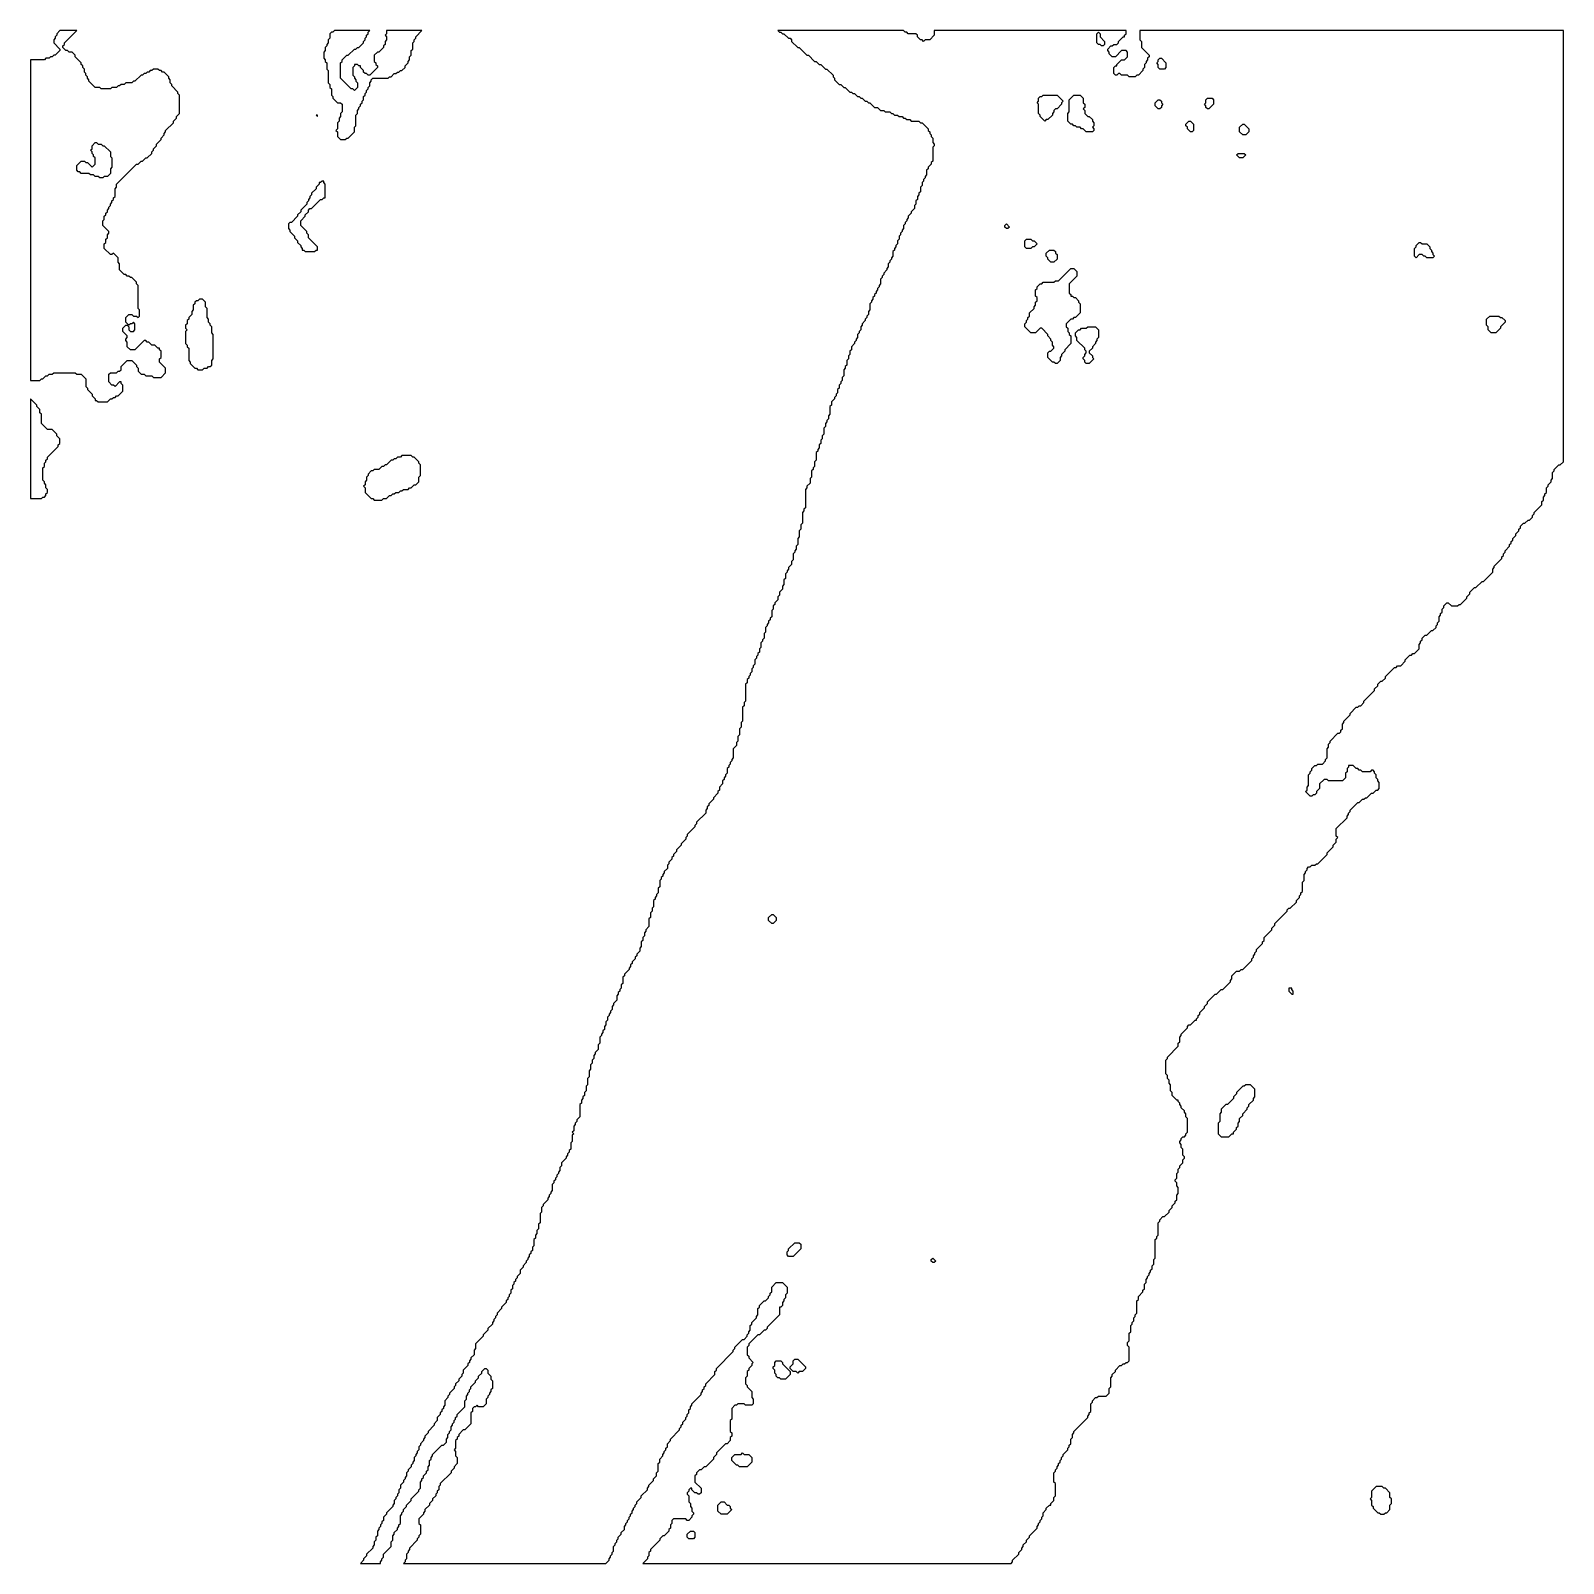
# Model space of a CAD drawing. Header units: millimetres. Extents: x 0 to 500, y 0 to 500.
import ezdxf

# ---------------------------------------------------------------- set-up
doc = ezdxf.new("R2010")
doc.units = ezdxf.units.MM

msp = doc.modelspace()

# ---------------------------------------------------------------- linework, layer by layer
for points in [[(9.5, 500), (8.5, 499), (8.5, 498.5), (8, 498), (8, 497.5), (7.5, 497), (7.5, 496), (9.5, 494), (9.5, 493.5), (8, 492), (7.5, 492), (7, 491.5), (6.5, 491.5), (6, 491), (5, 491), (4.5, 490.5), (0, 490.5), (0, 386), (3, 386), (3.5, 386.5), (4, 386.5), (5, 387.5), (5.5, 387.5), (6, 388), (7, 388), (7.5, 388.5), (14.5, 388.5), (15, 388), (16.5, 388), (18, 386.5), (18, 384), (18.5, 383.5), (18.5, 383), (20, 381.5), (20, 381), (21, 380), (21, 379.5), (21.5, 379.5), (22, 379), (25, 379), (26, 380), (26.5, 380), (27, 380.5), (27.5, 380.5), (28, 381), (28.5, 381), (30, 382.5), (30, 384.5), (29.5, 385), (29.5, 385.5), (29, 385.5), (27.5, 384), (27, 384.5), (26.5, 384.5), (25.5, 385.5), (25.5, 388), (26, 388.5), (28, 388.5), (28.5, 389), (29, 389), (29.5, 389.5), (29.5, 390.5), (31.5, 392.5), (33, 392.5), (34.5, 391), (34.5, 390.5), (35, 390), (35, 389), (36, 388), (37, 388), (37.5, 387.5), (39.5, 387.5), (40, 387), (42.5, 387), (44, 388.5), (44, 390), (42, 392), (42, 393), (42.5, 393.5), (42.5, 395.5), (42, 396), (42, 396.5), (41.5, 396.5), (40.5, 397.5), (39.5, 397.5), (38.5, 398.5), (38, 398.5), (37.5, 399), (37, 399), (34, 396), (32.5, 396), (31.5, 397), (31.5, 398.5), (31, 399), (31, 399.5), (31.5, 400), (31.5, 400.5), (30, 402), (30, 403), (31, 404), (31.5, 404), (32, 403.5), (32, 402.5), (32.5, 402), (33.5, 402), (34, 402.5), (34, 404.5), (33.5, 405), (33, 404.5), (32.5, 404.5), (32, 404), (31, 405), (31, 406.5), (32, 407.5), (33, 407.5), (33.5, 407), (34.5, 407), (35, 406.5), (35.5, 407), (35.5, 409), (35, 409.5), (35, 417), (34.5, 417.5), (34.5, 418), (33, 419.5), (32.5, 419.5), (32, 420), (31.5, 420), (31, 420.5), (30.5, 420.5), (29, 422), (29, 424), (28.5, 424.5), (28.5, 426), (27, 427.5), (26.5, 427), (26, 427), (24, 429), (24, 430.5), (24.5, 431), (24.5, 432), (25, 432.5), (25, 433.5), (25.5, 434), (25.5, 434.5), (23.5, 436.5), (23.5, 438), (24, 438.5), (24, 439.5), (24.5, 440), (24.5, 440.5), (25, 441), (25, 441.5), (25.5, 442), (25.5, 442.5), (26, 443), (26, 443.5), (26.5, 444), (26.5, 444.5), (27, 445), (27, 445.5), (27.5, 446), (27.5, 448.5), (28, 449), (28, 450), (34.5, 456.5), (35, 456.5), (36, 457.5), (36.5, 457.5), (37.5, 458.5), (38, 458.5), (39.5, 460), (39.5, 460.5), (40, 461), (40, 461.5), (41, 462.5), (41, 463), (42.5, 464.5), (42.5, 465), (43.5, 466), (43.5, 466.5), (44, 467), (44, 467.5), (46.5, 470), (46.5, 470.5), (47.5, 471.5), (47.5, 472), (48.5, 473), (48.5, 479), (48, 479.5), (48, 480), (46, 482), (46, 482.5), (45.5, 483), (45.5, 484), (45, 484.5), (45, 485), (43.5, 486.5), (43, 486.5), (42.5, 487), (42, 487), (41.5, 487.5), (40, 487.5), (39.5, 487), (39, 487), (38.5, 486.5), (38, 486.5), (37.5, 486), (37, 486), (36.5, 485.5), (36, 485.5), (34, 483.5), (33.5, 483.5), (33, 483), (31, 483), (30.5, 482.5), (29.5, 482.5), (29, 482), (28.5, 482), (28, 481.5), (26.5, 481.5), (26, 481), (23, 481), (22.5, 481.5), (21, 481.5), (19, 483.5), (19, 484), (18.5, 484.5), (18.5, 485), (18, 485.5), (18, 486), (17.5, 486.5), (17.5, 487.5), (17, 488), (17, 488.5), (16.5, 489), (16.5, 489.5), (14.5, 491.5), (14.5, 492), (13.5, 493), (12.5, 493), (12, 493.5), (11.5, 493.5), (10.5, 494.5), (10.5, 495), (11, 495.5), (11, 496), (15, 500)], [(99, 500), (98.5, 499.5), (98, 499.5), (97.5, 499), (97.5, 497.5), (97, 497), (97, 496), (96.5, 495.5), (96.5, 495), (96, 494.5), (96, 493.5), (95.5, 493), (95.5, 491), (96, 490.5), (96, 490), (96.5, 489.5), (96.5, 487.5), (97, 487), (97, 483), (97.5, 482.5), (97.5, 481.5), (98, 481), (98, 479), (98.5, 478.5), (98.5, 478), (100, 476.5), (101, 476.5), (101.5, 476), (101.5, 473.5), (101, 473), (101, 472), (100.5, 471.5), (100.5, 470.5), (100, 470), (100, 468), (99.5, 467.5), (100, 467), (100, 465.5), (101, 464.5), (102.5, 464.5), (103, 465), (103.5, 465), (105.5, 467), (105.5, 468.5), (106, 469), (106, 472.5), (106.5, 473), (106.5, 474), (107, 474.5), (107, 475), (107.5, 475.5), (107.5, 476), (108, 476.5), (108, 477), (108.5, 477.5), (108.5, 478.5), (109, 479), (109, 479.5), (109.5, 480), (109.5, 480.5), (110, 481), (110, 481.5), (110.5, 482), (110.5, 483), (111, 483.5), (111, 484), (111.5, 484.5), (116.5, 484.5), (117, 485), (117.5, 485), (118.5, 486), (119, 486), (119.5, 486.5), (120, 486.5), (120.5, 487), (121, 487), (122, 488), (122, 488.5), (123, 489.5), (123, 490), (123.5, 490.5), (123.5, 491.5), (124, 492), (124, 493.5), (124.5, 494), (124.5, 496), (125, 496.5), (125, 497), (125.5, 497.5), (125.5, 498), (127.5, 500), (116, 500), (116, 499), (115.5, 498.5), (116, 498), (116, 497), (115.5, 496.5), (115.5, 495.5), (115, 495), (115, 494.5), (113.5, 493), (113, 493), (112, 492), (112, 490), (112.5, 489.5), (112.5, 489), (113, 488.5), (113, 488), (110.5, 485.5), (110, 485.5), (109.5, 486), (109, 486), (108.5, 486.5), (108.5, 487), (107.5, 488), (107.5, 488.5), (107, 488.5), (106.5, 489), (105.5, 489), (105.5, 488.5), (105, 488), (105, 485.5), (105.5, 485), (105.5, 484.5), (106, 484), (106, 483.5), (106.5, 483), (106.5, 481.5), (105.5, 480.5), (105, 481), (104.5, 481), (101, 484.5), (101, 489.5), (101.5, 490), (101.5, 490.5), (103, 492), (103.5, 492), (105.5, 494), (106, 494), (106.5, 494.5), (107, 494.5), (108.5, 496), (108.5, 496.5), (109, 497), (109, 497.5), (109.5, 498), (109.5, 498.5), (110, 499), (110, 499.5), (110.5, 500)], [(243.5, 500), (244, 499.5), (244.5, 499.5), (245, 499), (245.5, 499), (247, 497.5), (247.5, 497.5), (248, 497), (248, 496.5), (250, 494.5), (250.5, 494.5), (253, 492), (253.5, 492), (255.5, 490), (256, 490), (257, 489), (257.5, 489), (259, 487.5), (259.5, 487.5), (261.5, 485.5), (261.5, 485), (262, 484.5), (262, 484), (263.5, 482.5), (264, 482.5), (265, 481.5), (265.5, 481.5), (267, 480), (267.5, 480), (268, 479.5), (268.5, 479.5), (269.5, 478.5), (270, 478.5), (270.5, 478), (271, 478), (272, 477), (272.5, 477), (273, 476.5), (273.5, 476.5), (275, 475), (276, 475), (277, 474), (278, 474), (278.5, 473.5), (280, 473.5), (280.5, 473), (281, 473), (281.5, 472.5), (282.5, 472.5), (283, 472), (284, 472), (284.5, 471.5), (285, 471.5), (285.5, 471), (286.5, 471), (287, 470.5), (289.5, 470.5), (290, 470), (290.5, 470), (292.5, 468), (292.5, 467.5), (293, 467), (293, 466.5), (293.5, 466), (293.5, 465.5), (294, 465), (294, 463.5), (294.5, 463), (294.5, 462.5), (294, 462), (294, 457.5), (293.5, 457), (293.5, 456.5), (292.5, 455.5), (292.5, 455), (292, 454.5), (292, 453), (291.5, 452.5), (291.5, 452), (291, 451.5), (291, 451), (290.5, 450.5), (290.5, 449.5), (290, 449), (290, 447.5), (289.5, 447), (289.5, 446.5), (289, 446), (289, 445), (288.5, 444.5), (288.5, 443.5), (288, 443), (288, 442), (287, 441), (287, 440.5), (286, 439.5), (286, 439), (285.5, 438.5), (285.5, 438), (285, 437.5), (285, 437), (284.5, 436.5), (284.5, 435.5), (284, 435), (284, 434.5), (283.5, 434), (283.5, 433.5), (283, 433), (283, 432), (282.5, 431.5), (282.5, 430.5), (282, 430), (282, 429.5), (281.5, 429), (281.5, 428.5), (281, 428), (281, 426.5), (280.5, 426), (280.5, 425.5), (280, 425), (280, 424.5), (279.5, 424), (279.5, 423), (279, 422.5), (279, 422), (278, 421), (278, 420.5), (277.5, 420), (277.5, 419.5), (277, 419), (277, 417.5), (276.5, 417), (276.5, 416.5), (276, 416), (276, 415.5), (275.5, 415), (275.5, 414.5), (275, 414), (275, 413.5), (274.5, 413), (274.5, 412.5), (274, 412), (274, 411.5), (273.5, 411), (273.5, 409), (273, 408.5), (273, 407.5), (272.5, 407), (272.5, 406.5), (272, 406), (272, 405.5), (271, 404.5), (271, 404), (270.5, 403.5), (270.5, 402.5), (270, 402), (270, 401.5), (269.5, 401), (269.5, 400), (269, 399.5), (269, 399), (268.5, 398.5), (268.5, 398), (267.5, 397), (267.5, 396), (267, 395.5), (267, 394.5), (266.5, 394), (266.5, 393), (266, 392.5), (266, 391), (265.5, 390.5), (265.5, 390), (265, 389.5), (265, 387.5), (264.5, 387), (264.5, 386), (264, 385.5), (264, 385), (263.5, 384.5), (263.5, 383.5), (263, 383), (263, 382), (262.5, 381.5), (262.5, 381), (262, 380.5), (262, 380), (261, 379), (261, 378), (260.5, 377.5), (260.5, 375), (260, 374.5), (260, 373.5), (259.5, 373), (259.5, 372.5), (259, 372), (259, 371), (258.5, 370.5), (258.5, 368.5), (258, 368), (258, 367), (257.5, 366.5), (257.5, 365.5), (257, 365), (257, 364), (256.5, 363.5), (256.5, 363), (256, 362.5), (256, 360), (255.5, 359.5), (255.5, 358), (255, 357.5), (255, 357), (254.5, 356.5), (254.5, 354.5), (254, 354), (254, 352.5), (253, 351.5), (253, 351), (252.5, 350.5), (252.5, 344.5), (252, 344), (252, 343.5), (251.5, 343), (251.5, 339.5), (251, 339), (251, 337.5), (250.5, 337), (250.5, 335), (250, 334.5), (250, 332.5), (249.5, 332), (249.5, 331), (249, 330.5), (249, 330), (248.5, 329.5), (248.5, 327.5), (248, 327), (248, 326), (247, 325), (247, 324.5), (246.5, 324), (246.5, 323.5), (246, 323), (246, 321.5), (245.5, 321), (245.5, 319.5), (245, 319), (245, 318), (244, 317), (244, 316), (243.5, 315.5), (243.5, 314.5), (242.5, 313.5), (242.5, 313), (242, 312.5), (242, 311.5), (241.5, 311), (241.5, 309), (241, 308.5), (241, 308), (240.5, 307.5), (240.5, 307), (240, 306.5), (240, 306), (239.5, 305.5), (239.5, 304), (239, 303.5), (239, 302), (238.5, 301.5), (238.5, 301), (238, 300.5), (238, 299), (237.5, 298.5), (237.5, 297.5), (237, 297), (237, 296.5), (236.5, 296), (236.5, 295.5), (236, 295), (236, 293.5), (235.5, 293), (235.5, 292.5), (235, 292), (235, 291), (234.5, 290.5), (234.5, 290), (234, 289.5), (234, 289), (233.5, 288.5), (233.5, 287.5), (233, 287), (233, 281.5), (232.5, 281), (232.5, 280), (232, 279.5), (232, 275), (231.5, 274.5), (231.5, 273), (231, 272.5), (231, 270.5), (230.5, 270), (230.5, 268.5), (230, 268), (230, 267), (229, 266), (229, 263), (228.5, 262.5), (228.5, 262), (228, 261.5), (228, 261), (227.5, 260.5), (227.5, 260), (227, 259.5), (227, 258), (226.5, 257.5), (226.5, 257), (226, 256.5), (226, 256), (225.5, 255.5), (225.5, 254.5), (224.5, 253.5), (224.5, 252.5), (224, 252), (224, 251.5), (222.5, 250), (222.5, 249.5), (221, 248), (221, 247.5), (220.5, 247), (220.5, 246.5), (220, 246), (220, 245), (217, 242), (217, 241.5), (216.5, 241), (216.5, 240.5), (214, 238), (214, 237.5), (213.5, 237), (213.5, 236.5), (212, 235), (212, 234.5), (210.5, 233), (210.5, 232.5), (209.5, 231.5), (209.5, 231), (209, 230.5), (209, 230), (208, 229), (208, 228.5), (207.5, 228), (207.5, 227), (206.5, 226), (206.5, 225.5), (206, 225), (206, 224.5), (205.5, 224), (205.5, 223.5), (205, 223), (205, 221), (204.5, 220.5), (204.5, 219), (204, 218.5), (204, 218), (203.5, 217.5), (203.5, 217), (203, 216.5), (203, 214.5), (202.5, 214), (202.5, 213), (202, 212.5), (202, 211), (201.5, 210.5), (201.5, 208), (200.5, 207), (200.5, 206.5), (200, 206), (200, 205), (199.5, 204.5), (199.5, 203.5), (199, 203), (199, 201.5), (198.5, 201), (198.5, 200), (197.5, 199), (197.5, 198.5), (197, 198), (197, 197.5), (196, 196.5), (196, 196), (195.5, 195.5), (195.5, 195), (195, 194.5), (195, 194), (193.5, 192.5), (193.5, 192), (193, 191.5), (193, 189.5), (192.5, 189), (192.5, 188), (192, 187.5), (192, 187), (191.5, 186.5), (191.5, 186), (191, 185.5), (191, 184), (190, 183), (190, 182.5), (189.5, 182), (189.5, 181), (189, 180.5), (189, 180), (188.5, 179.5), (188.5, 179), (188, 178.5), (188, 177.5), (187.5, 177), (187.5, 176), (187, 175.5), (187, 174.5), (186.5, 174), (186.5, 173.5), (186, 173), (186, 172.5), (185.5, 172), (185.5, 170), (185, 169.5), (185, 168), (184, 167), (184, 166.5), (183.5, 166), (183.5, 165), (183, 164.5), (183, 163.5), (182.5, 163), (182.5, 161.5), (182, 161), (182, 159), (181.5, 158.5), (181.5, 156.5), (181, 156), (181, 154.5), (180.5, 154), (180.5, 153), (180, 152.5), (180, 152), (179.5, 151.5), (179.5, 150.5), (179, 150), (179, 146), (178, 145), (178, 144.5), (177.5, 144), (177.5, 143.5), (177, 143), (177, 141.5), (176.5, 141), (177, 140.5), (176.5, 140), (176.5, 138), (176, 137.5), (176, 135.5), (175.5, 135), (175.5, 134.5), (175, 134), (175, 133.5), (174.5, 133), (174.5, 132.5), (173, 131), (173, 130), (172.5, 129.5), (172.5, 128.5), (172, 128), (172, 127.5), (171.5, 127), (171.5, 126.5), (171, 126), (171, 125.5), (170.5, 125), (170.5, 124.5), (170, 124), (170, 122), (169.5, 121.5), (169.5, 121), (169, 120.5), (169, 120), (168.5, 119.5), (168.5, 119), (167, 117.5), (167, 117), (166.5, 116.5), (166.5, 115), (166, 114.5), (166, 111.5), (165.5, 111), (165.5, 109.5), (165, 109), (165, 108), (164.5, 107.5), (164.5, 106.5), (164, 106), (164, 104), (163.5, 103.5), (163.5, 102.5), (163, 102), (163, 101.5), (162.5, 101), (162.5, 100.5), (162, 100), (162, 99.5), (161.5, 99), (161.5, 98.5), (160.5, 97.5), (160.5, 97), (159.5, 96), (159.5, 95), (158.5, 94), (158.5, 93.5), (158, 93), (158, 92.5), (157.5, 92), (157.5, 91.5), (157, 91), (157, 90), (156.5, 89.5), (156.5, 88.5), (156, 88), (156, 87.5), (155.5, 87), (155.5, 86.5), (155, 86), (155, 85.5), (153.5, 84), (153.5, 83.5), (152, 82), (152, 81.5), (151.5, 81), (151.5, 80.5), (151, 80), (151, 79.5), (150.5, 79), (150.5, 78.5), (149, 77), (149, 76.5), (147.5, 75), (147.5, 74.5), (145, 72), (145, 70.5), (144.5, 70), (144.5, 68.5), (143.5, 67.5), (143.5, 67), (143, 66.5), (143, 66), (142.5, 65.5), (142.5, 65), (141, 63.5), (141, 62.5), (140.5, 62), (140.5, 61.5), (139.5, 60.5), (139.5, 60), (138.5, 59), (138.5, 58.5), (138, 58), (138, 57.5), (136.5, 56), (136.5, 55.5), (136, 55), (136, 54.5), (135, 53.5), (135, 52), (134.5, 51.5), (134.5, 51), (134, 50.5), (134, 50), (133.5, 49.5), (133.5, 49), (132.5, 48), (132.5, 47), (131.5, 46), (131.5, 45.5), (129.5, 43.5), (129.5, 43), (128.5, 42), (128.5, 41.5), (128, 41), (128, 40.5), (127, 39.5), (127, 39), (126.5, 38.5), (126.5, 37.5), (126, 37), (126, 36.5), (125.5, 36), (125.5, 35.5), (125, 35), (125, 34), (124.5, 33.5), (124.5, 33), (124, 32.5), (124, 32), (123, 31), (123, 30.5), (122.5, 30), (122.5, 29), (122, 28.5), (122, 28), (121.5, 27.5), (121.5, 27), (120.5, 26), (120.5, 25), (120, 24.5), (120, 23.5), (119.5, 23), (119.5, 22.5), (119, 22), (119, 21.5), (118.5, 21), (118.5, 20), (118, 19.5), (118, 19), (116, 17), (116, 16.5), (115, 15.5), (115, 14.5), (114.5, 14), (114.5, 13.5), (114, 13), (114, 12.5), (113.5, 12), (113.5, 11.5), (113, 11), (113, 9.5), (112.5, 9), (112.5, 8), (112, 7.5), (112, 6.5), (111.5, 6), (111.5, 5.5), (109.5, 3.5), (109.5, 3), (108.5, 2), (108.5, 1.5), (107.5, 0.5), (114, 0.5), (114, 1), (114.5, 1.5), (114.5, 2), (115, 2.5), (115, 3.5), (117.5, 6), (117.5, 7.5), (118, 8), (118, 9.5), (118.5, 10), (118.5, 10.5), (119.5, 11.5), (119.5, 12), (120, 12.5), (120, 13), (120.5, 13.5), (120.5, 16), (121, 16.5), (121, 17), (121.5, 17.5), (121.5, 18), (122.5, 19), (122.5, 19.5), (124, 21), (124, 21.5), (126.5, 24), (126.5, 24.5), (127, 25), (127, 27), (127.5, 27.5), (127.5, 28), (128, 28.5), (128, 29), (129, 30), (129, 30.5), (129.5, 31), (129.5, 32), (130, 32.5), (130, 34), (130.5, 34.5), (130.5, 35), (131, 35.5), (131, 36), (134, 39), (134.5, 39), (135.5, 40), (135.5, 41), (136, 41.5), (136, 42.5), (136.5, 43), (136.5, 43.5), (137, 44), (137, 45), (137.5, 45.5), (137.5, 46), (138, 46.5), (138, 47), (138.5, 47.5), (138.5, 48), (139, 48.5), (139, 49), (141.5, 51.5), (141.5, 53.5), (142, 54), (142, 55), (142.5, 55.5), (142.5, 56), (143, 56.5), (143, 57), (143.5, 57.5), (143.5, 58), (145, 59.5), (145, 60), (146, 61), (146, 61.5), (147, 62.5), (147, 63), (148, 64), (148.5, 64), (149, 63.5), (149, 62.5), (150, 61.5), (150, 60.5), (150.5, 60), (150.5, 57.5), (150, 57), (150, 56.5), (149.5, 56), (149.5, 55.5), (149, 55), (149, 54.5), (148.5, 54), (148.5, 52.5), (147.5, 51.5), (146, 51.5), (145.5, 52), (145, 51.5), (144.5, 51.5), (144, 51), (144, 50), (143.5, 49.5), (143.5, 46), (141.5, 44), (141, 44), (139.5, 42.5), (139.5, 42), (139, 41.5), (139, 41), (138.5, 40.5), (138.5, 38), (138, 37.5), (138.5, 37), (138.5, 35.5), (139, 35), (139, 33), (138, 32), (138, 31.5), (137, 30.5), (137, 30), (133.5, 26.5), (133.5, 26), (133, 25.5), (133, 24.5), (132.5, 24), (132.5, 23.5), (132, 23), (132, 22.5), (131, 21.5), (131, 21), (130, 20), (130, 19.5), (128.5, 18), (128.5, 17.5), (128, 17), (128, 16.5), (126.5, 15), (126.5, 13.5), (127, 13), (127, 10), (126.5, 9.5), (126.5, 9), (126, 8.5), (126, 8), (123.5, 5.5), (123.5, 5), (123, 4.5), (123, 4), (122.5, 3.5), (122.5, 2), (122, 1.5), (122, 1), (121.5, 0.5), (187.5, 0.5), (188.5, 1.5), (188.5, 2), (189, 2.5), (189, 3), (189.5, 3.5), (189.5, 4), (190, 4.5), (190, 6), (190.5, 6.5), (190.5, 7), (191, 7.5), (191, 8), (191.5, 8.5), (191.5, 9), (192.5, 10), (192.5, 10.5), (193.5, 11.5), (193.5, 12.5), (194, 13), (194, 13.5), (194.5, 14), (194.5, 14.5), (195, 15), (195, 15.5), (195.5, 16), (195.5, 16.5), (196, 17), (196, 17.5), (196.5, 18), (196.5, 18.5), (197, 19), (197, 19.5), (197.5, 20), (197.5, 20.5), (199, 22), (199, 22.5), (201, 24.5), (201, 25), (201.5, 25.5), (201.5, 26), (203, 27.5), (203, 28), (204, 29), (204, 30), (204.5, 30.5), (204.5, 33), (205, 33.5), (205, 34.5), (206, 35.5), (206, 36), (206.5, 36.5), (206.5, 37), (207, 37.5), (207, 38), (207.5, 38.5), (207.5, 39.5), (208.5, 40.5), (208.5, 41), (211.5, 44), (211.5, 44.5), (212, 45), (212, 45.5), (212.5, 46), (212.5, 46.5), (213.5, 47.5), (213.5, 48), (214, 48.5), (214, 49), (214.5, 49.5), (214.5, 50.5), (215, 51), (215, 51.5), (215.5, 52), (215.5, 52.5), (218.5, 55.5), (218.5, 56), (219, 56.5), (219, 57), (219.5, 57.5), (219.5, 58), (220, 58.5), (220, 59), (223, 62), (223, 63), (223.5, 63.5), (223.5, 64), (229, 69.5), (229, 70), (229.5, 70.5), (229.5, 71), (232, 73.5), (232.5, 73.5), (233.5, 74.5), (233.5, 75), (234, 75.5), (234, 76), (234.5, 76.5), (234.5, 78), (235, 78.5), (235, 79), (236.5, 80.5), (236.5, 81), (237, 81.5), (237, 83.5), (237.5, 84), (237.5, 84.5), (239, 86), (239.5, 86), (240.5, 87), (240.5, 87.5), (241, 88), (241, 88.5), (241.5, 89), (241.5, 90.5), (243, 92), (245, 92), (246.5, 90.5), (246.5, 88.5), (246, 88), (246, 87), (245.5, 86.5), (245.5, 86), (245, 85.5), (245, 84.5), (244.5, 84), (244, 84), (244, 81.5), (240, 77.5), (240, 77), (239.5, 76.5), (239, 76.5), (237.5, 75), (237, 75), (234, 72), (234, 71.5), (233.5, 71), (233.5, 68.5), (234, 68), (234, 67.5), (235.5, 66), (235, 65.5), (235, 65), (234, 64), (234, 63.5), (233.5, 63), (233.5, 61.5), (233, 61), (233, 59), (233.5, 58.5), (233.5, 58), (235, 56.5), (235, 54.5), (235.5, 54), (235.5, 52.5), (235, 52), (233, 52), (232.5, 52.5), (230.5, 52.5), (230, 52), (229.5, 52), (228.5, 51), (228.5, 47.5), (228, 47), (228, 43.5), (228.5, 43), (228.5, 42), (228, 41.5), (228, 40.5), (227, 39.5), (226.5, 39.5), (223.5, 36.5), (223.5, 36), (222.5, 35), (222.5, 34.5), (220, 32), (219.5, 32), (218.5, 31), (218, 31), (217, 30), (217, 29.5), (216.5, 29), (216.5, 27), (218.5, 25), (218.5, 23.5), (218, 23), (217.5, 23), (217, 23.5), (216.5, 23.5), (215.5, 24.5), (215.5, 25), (215, 25), (214.5, 24.5), (214.5, 24), (214, 23.5), (214, 23), (214.5, 22.5), (214.5, 20.5), (215, 20), (215, 19), (215.5, 18.5), (215.5, 17.5), (216, 17), (216, 16.5), (215.5, 16), (215.5, 15.5), (214.5, 14.5), (214, 14.5), (213.5, 15), (209.5, 15), (209, 14.5), (209, 13.5), (208.5, 13), (208.5, 12), (208, 11.5), (208, 11), (206.5, 9.5), (206, 9.5), (205, 8.5), (205, 8), (202, 5), (202, 4.5), (201.5, 4), (201.5, 3), (201, 2.5), (201, 2), (199.5, 0.5), (319.5, 0.5), (320, 1), (320, 1.5), (322, 3.5), (322, 4), (323, 5), (323, 5.5), (323.5, 6), (323.5, 6.5), (324.5, 7.5), (324.5, 8), (325.5, 9), (325.5, 9.5), (328, 12), (328, 12.5), (328.5, 13), (328.5, 13.5), (329, 14), (329, 14.5), (329.5, 15), (329.5, 15.5), (330, 16), (330, 17), (331, 18), (331, 18.5), (332, 19.5), (332.5, 19.5), (332.5, 20), (333.5, 21), (333.5, 22), (334, 22.5), (334, 26.5), (333.5, 27), (333.5, 30), (334, 30.5), (334, 31), (334.5, 31.5), (334.5, 32), (335, 32.5), (335, 33), (335.5, 33.5), (335.5, 34), (336, 34.5), (336, 35), (336.5, 35.5), (336.5, 36), (338, 37.5), (338, 38), (338.5, 38.5), (338.5, 39), (339, 39.5), (339, 41), (339.5, 41.5), (339.5, 42.5), (340, 43), (340, 43.5), (344.5, 48), (344.5, 48.5), (345, 49), (345, 49.5), (345.5, 50), (345.5, 52.5), (346, 53), (346, 53.5), (347, 54.5), (347.5, 54.5), (348, 55), (350.5, 55), (351.5, 56), (351.5, 57.5), (352, 58), (352, 61), (352.5, 61.5), (352.5, 62), (353.5, 63), (353.5, 63.5), (355, 65), (355.5, 65), (356, 65.5), (356.5, 65.5), (357, 66), (357.5, 66), (358, 66.5), (358, 71), (357.5, 71.5), (357.5, 72.5), (358, 73), (358, 75.5), (358.5, 76), (358.5, 78), (359, 78.5), (359, 79), (359.5, 79.5), (359.5, 80.5), (360, 81), (360, 81.5), (360.5, 82), (360.5, 86), (361, 86.5), (361, 87.5), (362.5, 89), (362.5, 89.5), (363, 90), (363, 91.5), (363.5, 92), (363.5, 93), (364, 93.5), (364, 94), (364.5, 94.5), (364.5, 95), (365, 95.5), (365, 96), (365.5, 96.5), (365.5, 97.5), (366, 98), (366, 99.5), (366.5, 100), (366.5, 106), (367, 106.5), (367, 107), (367.5, 107.5), (367.5, 111.5), (368, 112), (368, 112.5), (369, 113.5), (369.5, 113.5), (371, 115), (371, 115.5), (372, 116.5), (372, 117), (373, 118), (373, 118.5), (373.5, 119), (373.5, 120.5), (374, 121), (374, 123), (373.5, 123.5), (373.5, 124.5), (373, 125), (373, 125.5), (373.5, 126), (373.5, 127.5), (374, 128), (374, 129), (374.5, 129.5), (374.5, 130), (375.5, 131), (375.5, 132), (376, 132.5), (376, 133), (375.5, 133.5), (375.5, 135.5), (375, 136), (375, 137), (374.5, 137.5), (374.5, 138), (375, 138.5), (375, 139), (375.5, 139.5), (376, 139.5), (376.5, 140), (376.5, 140.5), (377, 141), (377, 145.5), (376.5, 146), (376.5, 147), (376, 147.5), (376, 148), (375, 149), (375, 149.5), (374.5, 150), (374.5, 150.5), (374, 151), (374, 151.5), (373.5, 151.5), (372, 153), (372, 154), (371.5, 154.5), (371.5, 156.5), (371, 157), (371, 158), (370.5, 158.5), (370.5, 159.5), (370, 160), (370, 164.5), (370.5, 165), (370.5, 165.5), (374, 169), (374, 170), (374.5, 170.5), (374.5, 172), (375, 172.5), (375, 173), (377, 175), (377, 175.5), (377.5, 176), (378, 176), (379.5, 177.5), (380, 177.5), (380, 178), (380.5, 178.5), (380.5, 179), (381, 179.5), (381, 180), (382.5, 181.5), (382.5, 182), (383.5, 183), (383.5, 183.5), (386, 186), (386.5, 186), (388, 187.5), (388.5, 187.5), (391, 190), (391, 190.5), (391.5, 191), (391.5, 192), (393, 193.5), (394, 193.5), (394.5, 194), (395, 194), (398, 197), (398, 197.5), (398.5, 198), (398.5, 198.5), (399, 199), (399, 199.5), (399.5, 200), (399.5, 200.5), (401.5, 202.5), (401.5, 203), (402, 203.5), (402, 204.5), (404.5, 207), (404.5, 207.5), (405.5, 208.5), (405.5, 209), (409.5, 213), (409.5, 213.5), (410, 214), (410.5, 214), (412.5, 216), (412.5, 216.5), (413.5, 217.5), (413.5, 218), (414, 218.5), (414, 219), (414.5, 219.5), (414.5, 222.5), (415, 223), (415, 225), (415.5, 225.5), (415.5, 226), (416, 226.5), (416, 227), (416.5, 227.5), (417, 227.5), (417.5, 228), (418.5, 228), (419, 228.5), (419.5, 228.5), (422.5, 231.5), (422.5, 232), (424.5, 234), (424.5, 234.5), (425.5, 235.5), (425.5, 236.5), (426, 237), (425.5, 237.5), (425.5, 240), (429, 243.5), (429, 244), (429.5, 244.5), (429.5, 245), (430, 245.5), (430, 246), (432.5, 248.5), (433, 248.5), (434, 249.5), (434.5, 249.5), (435, 250), (435.5, 250), (437, 251.5), (437.5, 251.5), (438.5, 252.5), (439, 252.5), (439.5, 253), (439.5, 255), (439, 255.5), (439, 256), (438.5, 256.5), (438.5, 257.5), (438, 258), (438, 258.5), (437.5, 259), (437, 259), (436.5, 258.5), (434, 258.5), (433.5, 259), (433, 259), (432.5, 259.5), (432, 259.5), (431, 260.5), (429.5, 260.5), (429.5, 260), (429, 259.5), (429, 258.5), (428.5, 258), (428.5, 256.5), (427.5, 255.5), (423, 255.5), (422.5, 256), (421.5, 256), (420, 254.5), (420, 253), (419, 252), (419, 251.5), (418.5, 251), (418, 251), (417.5, 250.5), (417, 250.5), (415.5, 252), (416, 252.5), (416, 253.5), (416.5, 254), (416.5, 257.5), (417, 258), (417, 258.5), (417.5, 259), (417.5, 259.5), (418.5, 260.5), (419, 260.5), (419.5, 261), (421, 261), (422, 262), (422, 262.5), (422.5, 263), (422.5, 266), (423, 266.5), (423, 267.5), (423.5, 268), (423.5, 268.5), (426, 271), (426.5, 271), (427, 271.5), (427, 272), (427.5, 272.5), (427.5, 274), (428, 274.5), (428, 275), (430, 277), (430, 277.5), (432, 279.5), (432.5, 279.5), (433, 280), (433.5, 280), (434.5, 281), (434.5, 281.5), (438, 285), (438, 285.5), (439, 286.5), (439, 287), (440, 288), (440.5, 288), (441.5, 289), (441.5, 289.5), (444.5, 292.5), (445, 292.5), (445.5, 293), (446.5, 293), (448, 294.5), (448, 295), (449.5, 296.5), (450, 296.5), (450.5, 297), (451, 297), (452.5, 298.5), (452.5, 300), (453, 300.5), (453, 301), (453.5, 301.5), (453.5, 302), (454.5, 303), (455, 303), (456.5, 304.5), (457, 304.5), (458, 305.5), (458, 306), (458.5, 306.5), (458.5, 307), (459, 307.5), (459, 309), (459.5, 309.5), (459.5, 310), (460, 310.5), (460, 311.5), (460.5, 312), (460.5, 312.5), (461.5, 313.5), (462, 313.5), (463, 312.5), (465, 312.5), (465.5, 313), (466, 313), (468, 315), (468, 315.5), (469, 316.5), (469, 317), (470.5, 318.5), (471, 318.5), (473, 320.5), (473.5, 320.5), (476.5, 323.5), (476.5, 324.5), (477, 325), (477, 325.5), (479.5, 328), (479.5, 328.5), (480, 329), (480, 329.5), (480.5, 330), (480.5, 330.5), (482, 332), (482, 332.5), (482.5, 333), (482.5, 333.5), (483, 334), (483, 334.5), (484, 335.5), (484, 336), (485, 337), (485, 337.5), (485.5, 338), (485.5, 338.5), (486.5, 339.5), (487, 339.5), (488, 340.5), (488.5, 340.5), (489.5, 341.5), (489.5, 342), (490, 342.5), (490, 343), (492.5, 345.5), (492.5, 346.5), (493, 347), (493, 348), (493.5, 348.5), (493.5, 349), (494, 349.5), (494, 351), (494.5, 351.5), (494.5, 352), (495.5, 353), (495.5, 353.5), (496, 354), (496, 356), (496.5, 356.5), (496.5, 357), (498, 358.5), (498.5, 358.5), (499.5, 359.5), (499.5, 500), (361.5, 500), (361.5, 497), (362, 496.5), (362, 494.5), (364.5, 492), (364.5, 491.5), (364, 491), (364, 490.5), (363.5, 490), (363.5, 489.5), (363, 489), (363, 488), (362.5, 487.5), (362.5, 487), (361, 485.5), (360.5, 485.5), (360, 485), (358, 485), (357.5, 485.5), (355.5, 485.5), (355, 486), (354.5, 486), (354, 485.5), (353.5, 485.5), (353, 486), (353, 488), (353.5, 488.5), (354, 488.5), (354, 489), (355.5, 490.5), (356.5, 490.5), (357.5, 491.5), (357.5, 493), (357, 493.5), (355.5, 493.5), (353.5, 491.5), (352.5, 491.5), (351.5, 492.5), (351.5, 493), (351, 493.5), (351, 494), (352, 495), (352.5, 495), (353, 495.5), (354, 495.5), (354.5, 496), (354.5, 496.5), (356, 498), (356.5, 498), (356.5, 498.5), (357, 499), (357, 500), (294.5, 500), (294.5, 498.5), (293, 497), (291.5, 497), (291, 496.5), (290.5, 497), (290, 497), (289, 498), (289, 498.5), (288.5, 499), (286, 499), (285.5, 499.5), (285, 499.5), (284.5, 500)], [(347.5, 499), (348, 499.5), (348.5, 499), (348.5, 498), (350, 496.5), (350, 495.5), (349.5, 495), (349, 495), (348.5, 495.5), (348, 495.5), (347.5, 496)], [(367.5, 490.5), (368, 491), (368.5, 491), (370, 489.5), (370, 488), (369.5, 487.5), (368, 487.5), (367.5, 488), (367.5, 489), (367, 489.5), (367.5, 490)], [(329.5, 478.5), (330, 479), (334.5, 479), (336.5, 477), (336, 476.5), (336, 476), (334.5, 474.5), (334, 474.5), (333.5, 474), (333.5, 473.5), (333, 473), (333, 472.5), (331.5, 471), (331, 471), (330.5, 470.5), (329, 472), (329, 472.5), (328.5, 473), (328.5, 476), (328, 476.5), (328.5, 477), (328.5, 478), (329, 478.5)], [(340, 479), (342, 479), (343, 478), (343, 476.5), (343.5, 476), (343.5, 475), (343, 474.5), (343.5, 474), (343.5, 473), (344.5, 472), (345, 472), (346, 471), (346, 470.5), (346.5, 470), (346.5, 469), (346, 468.5), (346.5, 468), (346.5, 467.5), (346, 467), (344, 467), (343, 468), (342.5, 468), (342, 468.5), (341, 468.5), (340.5, 469), (340, 469), (339.5, 469.5), (339, 469.5), (338, 470.5), (338, 473), (338.5, 473.5), (338.5, 477.5)], [(367.5, 477.5), (368, 477.5), (368.5, 477), (368.5, 476.5), (369, 476), (368.5, 475.5), (368.5, 475), (368, 474.5), (367.5, 474.5), (366.5, 475.5), (366.5, 476.5)], [(383, 477.5), (383.5, 478), (385, 478), (385.5, 477.5), (385.5, 476), (384, 474.5), (383.5, 474.5), (383, 475), (383, 475.5), (382.5, 476), (383, 476.5)], [(93, 472.5), (93.5, 472), (93.5, 472.5)], [(377.5, 470.5), (378, 470.5), (379, 469.5), (379, 467.5), (378.5, 467), (378, 467), (377, 468), (377, 468.5), (376.5, 469), (376.5, 469.5)], [(395, 469.5), (395.5, 469.5), (397, 468), (397, 467), (396, 466), (395, 466), (394, 467), (394, 468.5)], [(21, 463.5), (21.5, 463.5), (22, 463), (23, 463), (23.5, 462.5), (24, 462.5), (26, 460.5), (26, 459), (26.5, 458.5), (26.5, 455.5), (26, 455), (26, 453.5), (25, 452.5), (24, 452.5), (23.5, 452), (22.5, 452), (22, 452.5), (21, 452.5), (20.5, 453), (19.5, 453), (19, 453.5), (16.5, 453.5), (16, 454), (15.5, 454), (15, 454.5), (15, 456), (16.5, 457.5), (17.5, 457.5), (18, 457), (18.5, 457), (20, 455.5), (21, 456.5), (21, 458.5), (20.5, 459), (20.5, 459.5), (20, 460), (20, 460.5), (19.5, 461), (20, 461.5), (20, 462.5)], [(393, 459.5), (393.5, 460), (395.5, 460), (396, 459.5), (395, 458.5), (394, 458.5)], [(95, 451), (94.5, 450.5), (94, 450.5), (94, 450), (93, 449), (93, 448.5), (91.5, 447), (91.5, 446.5), (91, 446), (91, 445.5), (90.5, 445), (90.5, 444.5), (90, 444), (90, 443.5), (88, 441.5), (88, 441), (87, 440), (87, 439.5), (85, 437.5), (84.5, 437.5), (84, 437), (84, 435.5), (84.5, 435), (84.5, 434.5), (86, 433), (86, 432.5), (87, 431.5), (87, 431), (88, 430), (88, 429.5), (88.5, 429), (88.5, 428.5), (89, 428.5), (89.5, 428), (92.5, 428), (93, 428.5), (93.5, 428.5), (93.5, 429.5), (90.5, 432.5), (90.5, 433.5), (90, 434), (90, 434.5), (88, 436.5), (88, 438), (89.5, 439.5), (89.5, 440), (90.5, 441), (90.5, 441.5), (91, 442), (91.5, 442), (94.5, 445), (95, 445), (95.5, 445.5), (96, 445.5), (96, 450), (95.5, 450.5), (95.5, 451)], [(317.5, 436.5), (318, 437), (319, 436), (318.5, 435.5), (318, 435.5), (317.5, 436)], [(324, 431.5), (324.5, 432), (326, 432), (326.5, 431.5), (327, 431.5), (328, 430.5), (327, 429.5), (326.5, 429.5), (326, 429), (324.5, 429), (324, 429.5)], [(452.5, 431), (453, 431), (453.5, 430.5), (455, 430.5), (456, 429.5), (456, 429), (456.5, 428.5), (456.5, 428), (457, 427.5), (457, 427), (457.5, 426.5), (457, 426), (455, 426), (454.5, 426.5), (454, 426.5), (453.5, 427), (452.5, 427), (451.5, 426), (451, 426.5), (451, 429), (451.5, 429.5), (451.5, 430)], [(332, 428.5), (333.5, 428.5), (334, 428), (334, 427.5), (334.5, 427), (334.5, 425.5), (333.5, 424.5), (332.5, 424.5), (331.5, 425.5), (331.5, 426), (331, 426.5), (331, 427.5)], [(339, 422.5), (340, 422.5), (341, 421.5), (341, 420), (338.5, 417.5), (338.5, 414.5), (339, 414), (339, 413.5), (339.5, 413.5), (340, 413), (340.5, 413), (341.5, 412), (341.5, 411.5), (342, 411), (342, 408), (340.5, 406.5), (340, 406.5), (339.5, 406), (339, 406), (337.5, 404.5), (337.5, 403.5), (338, 403), (338, 402), (338.5, 401.5), (338.5, 401), (339, 400.5), (339, 398), (337, 396), (337, 395.5), (336, 394.5), (336, 394), (335.5, 393.5), (335.5, 392.5), (334.5, 391.5), (334, 391.5), (333.5, 392), (333, 392), (331.5, 393.5), (331.5, 395), (332, 395.5), (332.5, 395.5), (333.5, 396.5), (333.5, 397), (333, 397.5), (333, 398.5), (332.5, 399), (332.5, 399.5), (331.5, 400.5), (331.5, 401), (329.5, 403), (329, 403), (327.5, 401.5), (326, 401.5), (324, 403.5), (324, 404.5), (324.5, 405), (324.5, 405.5), (325, 406), (325, 406.5), (325.5, 407), (325.5, 408), (327, 409.5), (327, 410), (327.5, 410.5), (327.5, 411.5), (328, 412), (328, 413), (327.5, 413.5), (327.5, 415.5), (328, 416), (328, 416.5), (329, 417.5), (329.5, 417.5), (330, 418), (333.5, 418), (334, 418.5), (335, 418.5)], [(55, 412.5), (54.5, 412), (54, 412), (53.5, 411.5), (53.5, 411), (53, 410.5), (53, 409), (52.5, 408.5), (52.5, 407.5), (51.5, 406.5), (51.5, 406), (51, 405.5), (51, 404.5), (50.5, 404), (50.5, 403), (51, 402.5), (50.5, 402), (50.5, 398), (51, 397.5), (51, 397), (51.5, 396.5), (51.5, 392.5), (52, 392), (52, 391.5), (53.5, 390), (54, 390), (54.5, 389.5), (56, 389.5), (56.5, 390), (57.5, 390), (58, 390.5), (58.5, 390.5), (59, 391), (59, 392.5), (59.5, 393), (59.5, 401), (59, 401.5), (59, 403.5), (58.5, 404), (58.5, 404.5), (58, 405), (58, 406), (57.5, 406.5), (57.5, 409.5), (57, 410), (57, 411.5), (56, 412.5)], [(475.5, 407), (478.5, 407), (479, 406.5), (479.5, 406.5), (480.5, 405.5), (480.5, 405), (479, 403.5), (479, 403), (477.5, 401.5), (476, 401.5), (475, 402.5), (475, 403.5), (474.5, 404), (474.5, 406)], [(344, 403), (344.5, 403.5), (347, 403.5), (348, 402.5), (348, 400), (347.5, 399.5), (347.5, 399), (347, 398.5), (347, 398), (346, 397), (346, 396.5), (345, 395.5), (345, 395), (346, 394), (346, 393.5), (346.5, 393), (345, 391.5), (344, 391.5), (343.5, 392), (343.5, 392.5), (343, 393), (343, 393.5), (343.5, 394), (343.5, 394.5), (344, 395), (344, 395.5), (343.5, 396), (343.5, 396.5), (341, 399), (341, 400), (340.5, 400.5), (340.5, 401.5), (341.5, 402.5), (342, 402.5), (342.5, 403)], [(0, 380), (0, 347.5), (3.5, 347.5), (4, 348), (4.5, 348), (5, 348.5), (5, 349), (5.5, 349.5), (5.5, 350.5), (5, 351), (5, 352), (4.5, 352.5), (4.5, 353), (4, 353.5), (4, 357.5), (4.5, 358), (4.5, 359), (5, 359.5), (5, 360), (5.5, 360.5), (5.5, 361), (9, 364.5), (9, 365), (9.5, 365.5), (9.5, 367), (8.5, 368), (8.5, 368.5), (7, 370), (5.5, 370), (3.5, 372), (3.5, 375), (3, 375.5), (3, 376.5), (2, 377.5), (2, 378)], [(121, 361.5), (120.5, 361), (119.5, 361), (119, 360.5), (118.5, 360.5), (118, 360), (117.5, 360), (116, 358.5), (115.5, 358.5), (115, 358), (114.5, 358), (113.5, 357), (112, 357), (111.5, 356.5), (111, 356.5), (110, 355.5), (110, 355), (109.5, 354.5), (109.5, 353.5), (109, 353), (109, 352), (108.5, 351.5), (109, 351), (109, 349.5), (111, 347.5), (111.5, 347.5), (112, 347), (114.5, 347), (115, 347.5), (116, 347.5), (117, 348.5), (117.5, 348.5), (118, 349), (118.5, 349), (119, 349.5), (120, 349.5), (120.5, 350), (121, 350), (121.5, 350.5), (123, 350.5), (123.5, 351), (124, 351), (125, 352), (125.5, 352), (126.5, 353), (126.5, 354.5), (127, 355), (127, 358.5), (126.5, 359), (126.5, 359.5), (125, 361), (124.5, 361), (124, 361.5)], [(241.5, 212), (242, 212), (243, 211), (243, 210), (242, 209), (241.5, 209), (240.5, 210), (240.5, 211)], [(410, 188), (410, 187), (411, 186), (411.5, 186), (411.5, 187), (411, 187.5), (411, 188)], [(396, 156.5), (395.5, 156), (395, 156), (393, 154), (393, 153.5), (392, 152.5), (392, 152), (390, 150), (389.5, 150), (388, 148.5), (388, 147.5), (387.5, 147), (387.5, 144.5), (387, 144), (387, 140.5), (388, 139.5), (390.5, 139.5), (391.5, 140.5), (392, 140.5), (392, 141), (393, 142), (393, 142.5), (393.5, 143), (393.5, 144), (394, 144.5), (394, 145.5), (395, 146.5), (395, 147), (396.5, 148.5), (396.5, 149), (397, 149.5), (397, 150), (398.5, 151.5), (398.5, 152), (399, 152.5), (399, 155), (397.5, 156.5)], [(249, 105), (250.5, 105), (251, 104.5), (251, 103), (248.5, 100.5), (247, 100.5), (246.5, 101), (246.5, 102), (247, 102.5), (247, 103)], [(293.5, 99.5), (294, 100), (295, 99), (294.5, 98.5), (294, 98.5), (293.5, 99)], [(242.5, 66), (243, 66.5), (244.5, 66.5), (245, 66), (245, 65.5), (247.5, 63), (247.5, 62), (246, 60.5), (244.5, 60.5), (244, 61), (243.5, 61), (243, 61.5), (243, 62), (242.5, 62.5), (242.5, 63.5), (242, 64), (242, 64.5), (242.5, 65)], [(248.5, 66.5), (249, 67), (250, 67), (252.5, 64.5), (252.5, 64), (251.5, 63), (250.5, 63), (250, 62.5), (249.5, 63), (248.5, 63), (247.5, 64), (247.5, 64.5), (248.5, 65.5)], [(231.5, 36), (232, 36.5), (232.5, 36), (234, 36), (235, 35), (235, 33.5), (233.5, 32), (231, 32), (230.5, 32.5), (230, 32.5), (228.5, 34), (228.5, 35), (229.5, 36)], [(438.5, 25.5), (437, 24), (437, 22), (436.5, 21.5), (437, 21), (437, 19.5), (437.5, 19), (437.5, 18.5), (439, 17), (439.5, 17), (440, 16.5), (441, 16.5), (441.5, 17), (442, 17), (443, 18), (443, 19.5), (443.5, 20), (443.5, 21.5), (443, 22), (443, 23.5), (441.5, 25), (441, 25), (440.5, 25.5)], [(225, 20.5), (226, 20.5), (227, 19.5), (227.5, 19.5), (228, 19), (228, 18.5), (228.5, 18), (227, 16.5), (225, 16.5), (224, 17.5), (224, 19.5)], [(215, 11), (216, 11), (216.5, 10.5), (216.5, 9), (216, 8.5), (214.5, 8.5), (214, 9), (214, 10)]]:
    msp.add_lwpolyline(points, close=True)

doc.saveas('drawing.dxf')
